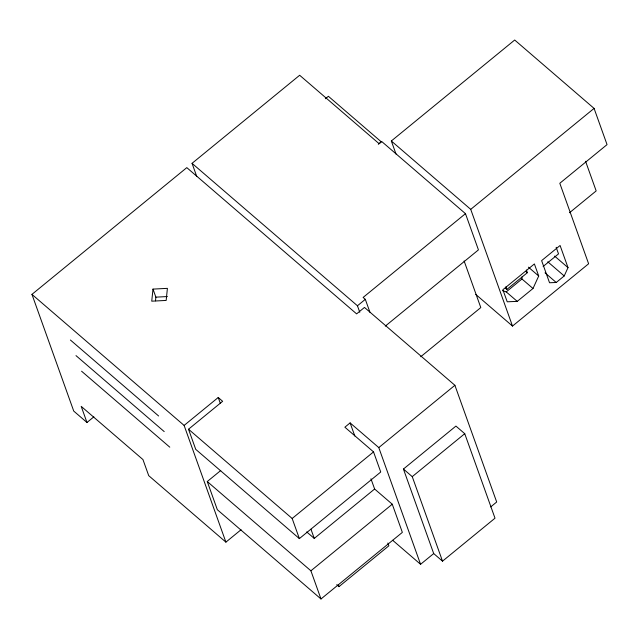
<?xml version="1.0" encoding="UTF-8"?>
<svg xmlns="http://www.w3.org/2000/svg" width="639" height="639" viewBox="0 0 639 639"><rect width="100%" height="100%" fill="white"/><g stroke="black" fill="none" stroke-linecap="round" stroke-linejoin="round"><path stroke-width="0.96" d="M152.993 289.1L151.739 301.177L166.156 300.434L167.41 288.357L152.993 289.1L155.876 297.151L155.493 300.865M532.998 288.493L538.709 276.008L534.388 263.939L502.885 289.715L507.214 301.792L517.247 301.376L532.998 288.493L521.967 278.995L521.871 276.975M564.205 275.952L568.015 267.629L560.091 245.496L541.616 260.624L549.54 282.757L556.226 282.486L564.205 275.952L547.783 261.806M93.861 416.844L86.968 422.483L73.741 411.085L31.95 294.371L186.804 167.634L356.61 313.877L364.478 307.431L454.896 385.301L496.687 502.006L490.688 506.919M196.732 176.404L192.051 163.336L299.659 75.258L379.047 143.631L381.675 141.483L465.472 213.658L478.443 249.881L385.293 326.122M325.395 98.741L328.39 96.289L381.315 141.866L378.32 144.326M396.012 154.063L391.332 140.987L514.691 40.025L594.078 108.398L607.05 144.614L559.804 183.281L588.623 263.771L512.51 326.074L475.775 294.427M241.063 529.723L225.902 542.136L184.112 425.422L218.234 397.498L222.644 401.292L188.521 429.224L195.726 449.345L299.371 538.605L380.74 472.013L373.535 451.893L344.868 427.203L350.116 422.906L378.783 447.596L420.574 564.309L433.697 553.566L403.433 469.05L455.926 426.085L464.745 433.689L495.009 518.197L442.515 561.162L433.697 553.566M465.472 213.658L363.112 297.439L365.316 299.34L369.973 312.335M512.51 326.074L470.727 209.36L594.078 108.398M359.773 312.279L357.449 305.777L365.316 299.34M370.963 478.803L374.622 489.019L392.266 504.211L402.354 532.383L320.986 598.975L217.34 509.714L207.26 481.542L220.743 470.504M569.509 212.747L596.171 190.917L585.564 161.284M420.742 356.73L480.8 307.575L464.114 260.968M505.393 288.181L506.871 289.451L527.343 272.701L526.384 270.017M502.518 290.705L506.224 291.887L521.967 278.995M543.118 266.487L558.518 253.883L556.162 247.309M299.371 538.605L292.167 518.485L373.535 451.893M378.783 447.596L454.896 385.301M306.712 531.928L314.26 538.421L374.622 489.019M442.515 561.162L412.251 476.646L464.745 433.689M320.986 598.975L310.905 570.803L392.266 504.211M336.737 584.685L338.989 586.626L388.855 545.81L387.857 543.022M155.876 297.151L167.402 296.552M554.612 256.087L568.015 267.629M545.027 272.837L556.226 282.486M391.332 140.987L470.727 209.36M528.413 267.15L538.709 276.008M525.865 271.423L527.343 272.701M506.224 291.887L517.247 301.376M192.051 163.336L357.449 305.777M403.433 469.05L412.251 476.646M392.658 540.267L420.574 564.309M31.95 294.371L184.112 425.422M188.521 429.224L292.167 518.485M70.41 340.02L158.624 415.997M75.993 355.619L164.207 431.589M81.576 371.211L169.79 447.18M207.26 481.542L310.905 570.803M225.902 542.136L148.719 475.656L142.952 459.561L81.209 406.38L86.968 422.483M505.912 286.767L506.871 289.451M350.116 422.906L354.797 435.982M338.327 584.773L338.989 586.626M310.961 529.228L314.26 538.421M218.234 397.498L220.239 403.097"/></g></svg>
